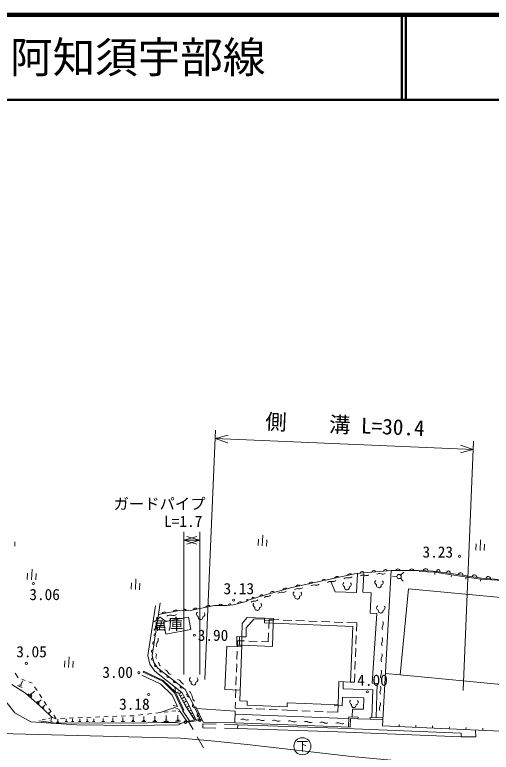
# Model space of a CAD drawing. Units: millimetres, scale not verified. Extents: x 40000 to 680000, y 20000 to 380000.
# Drawn here: x 252288 to 308275, y 293306 to 380000 of the extents above; entities that cross this region are included whole.
import ezdxf
from ezdxf.enums import TextEntityAlignment as Align

# ---------------------------------------------------------------- set-up
doc = ezdxf.new("R2010")
doc.units = ezdxf.units.MM
doc.header["$LTSCALE"] = 1000
for name, color, linetype, lineweight in [('M-BGD', 7, 'Continuous', 13), ('M-BGD-EXST', 7, 'Continuous', 13), ('M-BMK-OTRS', 5, 'Continuous', 13), ('M-STR-HTXT', 7, 'Continuous', 13), ('M-TTL', 2, 'Continuous', 140), ('M-TTL-LINE', 7, 'Continuous', 50)]:
    doc.layers.add(name, color=color, linetype=linetype, lineweight=lineweight)
doc.layers.add('M-TTL-TXT', color=7, linetype='Continuous')
doc.styles.add('ＭＳ ゴシック', font='')
doc.styles.get('ＭＳ ゴシック').set_extended_font_data('MS Gothic')

msp = doc.modelspace()

# ---------------------------------------------------------------- linework, layer by layer
at = {"layer": 'M-BGD'}
for p, q in [((280916, 318340), (280876, 317591)), ((281442, 318813), (281376, 317565)), ((281915, 318287), (281875, 317538)), ((307023, 318279), (306957, 317031)), ((252296, 317533), (252313, 318059)), ((306497, 317807), (306457, 317058)), ((307496, 317753), (307456, 317004)), ((254320, 314832), (254253, 313584)), ((253794, 314359), (253754, 313610)), ((254793, 314306), (254753, 313557)), ((292403, 314306), (284826, 312662)), ((292403, 314306), (296512, 314653)), ((292450, 312083), (292558, 314298)), ((293197, 312108), (293302, 314262)), ((296512, 314653), (295479, 296421)), ((296512, 314653), (299717, 314661)), ((296692, 314002), (297192, 313976)), ((297627, 314129), (297999, 314463)), ((301642, 314461), (299813, 314540)), ((301642, 314461), (301632, 314212)), ((303611, 314167), (301642, 314461)), ((303611, 314167), (303574, 313920)), ((307043, 313663), (303611, 314167)), ((305327, 313915), (305291, 313668)), ((266005, 313218), (265965, 312469)), ((266531, 313690), (266464, 312442)), ((267004, 313164), (266964, 312415)), ((289919, 312172), (289465, 313296)), ((297608, 313777), (297942, 313405)), ((307043, 313663), (307006, 313416)), ((310319, 313432), (307043, 313663)), ((307130, 313776), (310311, 313510)), ((284826, 312662), (281758, 311830)), ((292450, 312083), (289919, 312172)), ((293197, 312108), (294170, 312060)), ((298554, 312531), (297589, 302388)), ((313953, 311067), (298554, 312531)), ((281758, 311830), (279830, 311222)), ((294170, 312060), (294051, 309637)), ((268817, 310512), (268679, 309511)), ((269186, 309517), (269377, 310866)), ((275754, 310575), (272727, 309925)), ((277188, 310574), (275754, 310575)), ((277959, 310631), (277188, 310574)), ((279481, 311037), (277959, 310631)), ((279830, 311222), (279481, 311037)), ((269186, 309517), (268419, 304697)), ((271830, 309995), (269186, 309517)), ((272727, 309925), (271830, 309995)), ((294843, 309598), (294051, 309637)), ((294843, 309598), (294292, 301429)), ((272708, 309184), (269757, 308645)), ((269757, 308645), (270022, 307196)), ((272708, 309184), (272973, 307736)), ((279003, 308437), (279613, 309137)), ((279491, 307932), (280426, 309005)), ((281648, 309057), (279613, 309137)), ((280426, 309005), (281644, 308957)), ((281626, 308515), (281648, 309075)), ((282676, 308754), (281637, 308795)), ((282687, 309034), (281648, 309075)), ((282182, 308916), (282139, 307845)), ((283332, 308871), (282182, 308916)), ((282687, 309034), (282665, 308474)), ((284831, 308812), (283832, 308851)), ((286330, 308753), (285331, 308792)), ((287829, 308694), (286830, 308733)), ((289328, 308635), (288329, 308674)), ((278966, 306885), (279003, 308437)), ((279466, 306873), (279491, 307932)), ((282665, 308474), (281626, 308515)), ((282665, 308474), (282558, 305755)), ((291999, 308107), (282665, 308474)), ((290827, 308576), (289827, 308615)), ((292477, 308511), (291326, 308556)), ((291999, 308107), (291735, 301552)), ((292477, 308511), (292437, 307520)), ((272973, 307736), (270022, 307196)), ((278395, 306922), (278389, 305900)), ((278395, 306922), (278966, 306885)), ((278689, 305905), (278695, 306902)), ((282120, 307345), (282078, 306274)), ((292417, 307020), (292376, 306021)), ((278479, 306416), (278453, 305706)), ((279279, 306384), (278479, 306416)), ((278966, 306885), (278960, 305896)), ((279466, 306873), (278966, 306885)), ((280778, 306325), (279779, 306365)), ((282078, 306274), (281278, 306306)), ((277189, 305791), (276990, 300679)), ((277189, 305791), (278953, 305722)), ((278960, 305896), (278389, 305900)), ((278434, 305206), (278397, 304207)), ((278960, 305896), (278715, 299344)), ((278960, 305896), (282558, 305755)), ((292356, 305522), (292316, 304523)), ((258680, 304537), (258613, 303288)), ((268419, 304697), (268619, 303854)), ((258154, 304064), (258114, 303315)), ((259153, 304011), (259113, 303262)), ((268619, 303854), (269098, 303187)), ((278378, 303707), (278340, 302708)), ((292296, 304023), (292255, 303024)), ((252707, 302061), (252335, 302595)), ((267431, 302840), (267380, 302731)), ((269671, 301657), (267380, 302731)), ((269098, 303187), (272292, 300677)), ((253528, 301736), (253117, 301898)), ((278322, 302208), (278284, 301209)), ((292235, 302524), (292195, 301534)), ((297589, 302388), (295826, 302556)), ((312988, 300923), (297589, 302388)), ((251927, 301285), (253559, 300245)), ((253154, 300900), (252623, 301153)), ((253084, 301096), (252819, 301223)), ((252952, 301159), (253206, 301689)), ((254350, 301412), (253939, 301574)), ((254904, 300551), (254627, 300981)), ((271074, 300301), (269671, 301657)), ((271174, 300371), (271108, 300971)), ((290276, 298880), (290386, 301607)), ((291735, 301552), (290386, 301607)), ((290860, 300776), (290893, 301586)), ((292195, 301534), (291735, 301552)), ((294878, 301406), (294292, 301429)), ((294878, 301406), (294741, 297378)), ((253559, 300245), (255585, 298453)), ((254299, 299770), (253875, 300177)), ((254294, 299978), (254083, 300181)), ((254189, 300080), (254596, 300503)), ((255457, 299690), (255181, 300120)), ((271401, 298682), (270796, 300014)), ((271074, 300301), (272051, 298216)), ((271157, 300360), (272141, 298259)), ((271511, 300237), (271174, 300371)), ((271487, 300455), (271398, 300282)), ((272335, 298772), (271511, 300237)), ((271891, 300368), (271565, 300141)), ((271906, 300028), (271707, 299888)), ((272292, 300677), (273047, 299334)), ((276990, 300679), (278765, 300609)), ((278266, 300709), (278228, 299710)), ((294351, 300641), (290860, 300776)), ((294351, 300641), (294240, 297388)), ((255166, 298970), (254867, 299257)), ((255163, 299116), (255014, 299260)), ((255088, 299188), (255375, 299486)), ((256011, 298829), (255734, 299259)), ((272211, 299800), (271870, 299598)), ((272211, 299447), (272018, 299336)), ((272472, 299335), (272139, 299120)), ((273047, 299334), (274047, 297274)), ((278209, 299210), (278183, 298501)), ((278715, 299344), (279598, 299309)), ((279580, 298846), (279598, 299309)), ((284313, 299115), (284295, 298660)), ((290276, 298880), (284313, 299115)), ((290768, 298749), (290815, 299779)), ((290815, 299779), (293291, 299684)), ((293291, 299684), (293246, 298369)), ((255691, 298452), (255477, 298658)), ((255584, 298555), (255842, 298823)), ((255585, 298453), (256685, 297376)), ((256580, 298041), (256296, 298435)), ((271088, 298583), (269372, 297965)), ((270883, 298802), (271401, 298682)), ((271590, 298343), (271088, 298583)), ((271735, 298095), (271590, 298343)), ((272051, 298216), (272144, 298252)), ((272414, 298941), (272280, 298870)), ((272335, 298772), (273397, 297112)), ((272771, 298771), (272457, 298581)), ((272706, 298466), (272582, 298385)), ((272611, 299089), (273584, 297159)), ((273023, 298272), (272752, 298120)), ((273414, 298579), (273548, 298644)), ((273548, 298644), (274419, 296851)), ((278203, 298152), (273644, 298447)), ((278183, 298501), (279564, 298446)), ((279564, 298446), (280173, 298422)), ((284295, 298660), (279580, 298846)), ((280673, 298402), (281672, 298363)), ((282171, 298343), (283171, 298304)), ((283670, 298284), (284279, 298260)), ((284279, 298260), (285512, 298212)), ((289856, 298767), (289894, 298800)), ((289875, 298784), (289880, 298896)), ((290768, 298749), (289875, 298784)), ((290243, 298026), (290276, 298880)), ((291979, 298386), (291948, 297462)), ((293246, 298369), (291979, 298386)), ((256372, 297810), (256225, 297951)), ((256685, 297376), (256288, 297284)), ((256298, 297881), (256474, 298064)), ((257148, 297253), (256685, 297376)), ((257148, 297253), (256864, 297647)), ((260232, 297386), (259718, 297364)), ((261260, 297430), (260746, 297408)), ((262268, 297465), (261764, 297448)), ((263277, 297501), (262773, 297483)), ((264286, 297536), (263782, 297518)), ((265295, 297571), (264790, 297553)), ((264979, 296917), (264977, 297387)), ((266304, 297606), (265799, 297589)), ((266193, 297026), (266191, 297440)), ((267326, 297726), (266815, 297666)), ((267447, 297041), (267445, 297495)), ((268349, 297846), (267838, 297786)), ((268742, 297057), (268740, 297551)), ((269372, 297965), (268860, 297905)), ((270298, 298067), (269835, 298016)), ((270079, 297073), (270076, 297610)), ((271225, 298169), (270762, 298118)), ((271459, 297090), (271457, 297670)), ((271735, 298095), (271480, 298132)), ((271747, 298100), (271735, 298095)), ((271735, 298095), (272518, 296941)), ((272051, 298216), (272010, 298201)), ((272832, 296986), (272010, 298201)), ((272982, 298010), (272870, 297935)), ((273201, 297920), (272980, 297764)), ((273214, 297636), (273107, 297566)), ((273432, 297460), (273255, 297334)), ((273780, 297824), (273915, 297889)), ((278203, 298152), (278154, 296781)), ((290197, 297331), (278193, 297794)), ((286012, 298192), (287011, 298153)), ((287511, 298133), (288510, 298094)), ((289010, 298074), (290243, 298026)), ((292620, 297445), (292614, 297245)), ((294059, 297391), (294055, 297191)), ((295593, 297362), (294059, 297391)), ((255891, 297192), (255494, 297100)), ((256672, 296919), (256412, 296983)), ((256542, 296951), (256621, 297276)), ((257148, 297253), (256917, 297315)), ((257466, 296850), (257198, 296849)), ((257332, 296849), (257331, 297184)), ((258176, 297297), (257662, 297275)), ((258477, 296904), (258209, 296903)), ((258343, 296903), (258341, 297238)), ((259204, 297342), (258690, 297319)), ((259222, 296905), (258954, 296903)), ((259088, 296904), (259087, 297239)), ((260057, 296905), (259789, 296904)), ((259923, 296905), (259922, 297239)), ((260937, 296906), (260669, 296905)), ((260803, 296906), (260802, 297240)), ((261696, 296903), (261429, 296902)), ((261563, 296903), (261561, 297237)), ((262816, 296908), (262514, 296907)), ((262665, 296907), (262664, 297285)), ((263973, 296913), (263634, 296911)), ((263804, 296912), (263802, 297335)), ((265167, 296918), (264792, 296916)), ((266401, 296923), (265987, 296921)), ((266297, 297026), (266090, 297025)), ((267674, 296928), (267221, 296926)), ((267560, 297041), (267334, 297040)), ((268990, 296934), (268495, 296932)), ((268865, 297057), (268618, 297056)), ((270348, 296940), (269811, 296937)), ((270213, 297073), (269944, 297072)), ((271750, 296946), (271170, 296943)), ((271605, 297090), (271314, 297089)), ((273890, 297043), (272508, 296856)), ((272696, 296935), (273238, 295991)), ((273399, 297290), (273318, 297236)), ((274395, 296630), (274385, 296180)), ((274395, 296630), (275941, 296594)), ((274419, 296851), (278154, 296781)), ((276941, 296571), (278486, 296535)), ((291691, 296260), (278154, 296781)), ((278486, 296535), (278473, 296085)), ((290197, 297331), (291512, 297290)), ((291731, 297268), (291691, 296260)), ((291731, 297268), (292614, 297245)), ((292596, 297228), (292633, 297262)), ((294055, 297191), (292614, 297245)), ((294055, 297191), (295589, 297162)), ((295479, 296421), (295491, 296671)), ((297444, 296331), (297456, 296580)), ((274385, 296180), (275929, 296144)), ((276929, 296121), (278473, 296085)), ((295479, 296421), (311189, 295696)), ((299409, 296240), (299421, 296490)), ((301374, 296149), (301386, 296399)), ((303340, 296058), (303351, 296308)), ((305305, 295968), (305316, 296217)), ((307270, 295877), (307281, 296127)), ((273736, 295123), (274483, 293822)), ((304746, 295564), (304728, 295115))]:
    msp.add_line(p, q, dxfattribs=at)
for points in [[(307130, 313776), (303846, 314289), (301434, 314612), (299717, 314661)], [(272611, 299089), (271905, 300345), (268733, 302837), (268155, 303643), (267910, 304678), (268679, 309511)], [(271157, 300360), (269728, 301741), (267422, 302822)], [(270796, 300014), (269441, 301323), (267210, 302369)], [(250517, 301589), (250828, 299802), (252290, 297953), (254178, 296864), (259582, 296533), (265797, 296456), (271535, 296531), (272293, 296909)], [(292620, 297445), (291538, 297472), (291492, 296267)], [(255098, 297008), (257099, 296742), (261126, 296745), (266254, 296706), (269574, 296807), (271263, 296809), (271835, 296682)], [(274047, 297274), (272965, 297005), (272293, 296909)], [(278486, 296535), (290264, 296148), (304746, 295564)], [(278473, 296085), (290247, 295698), (304728, 295115)], [(304728, 295115), (306445, 295121), (306423, 295916)]]:
    msp.add_lwpolyline(points, dxfattribs=at)
for centre, radius in [((304543, 316330), 125), ((297441, 313962), 250), ((254476, 313150), 125), ((278005, 311175), 125), ((273391, 307060), 125), ((253649, 303755), 125), ((266872, 302663), 125), ((268023, 300088), 125), ((293716, 300413), 125), ((272359, 296836), 150), ((272359, 296836), 120), ((272359, 296836), 100), ((274039, 297063), 150), ((274039, 297063), 120), ((274039, 297063), 100)]:
    msp.add_circle(centre, radius, dxfattribs=at)
for centre, radius, start, end in [((295830, 314564), 231, 12.57804, 177.08854), ((297313, 314577), 278, 16.48694, 163.79044), ((298916, 314581), 278, 16.48694, 163.79044), ((300574, 314597), 289, 6.08614, 170.60684), ((302042, 314573), 207, 340.49214, 184.28104), ((290161, 313669), 298, 41.98094, 162.49344), ((291677, 313997), 298, 41.98084, 162.49464), ((291567, 314436), 640, 259.56544, 305.17714), ((293091, 314333), 231, 12.57804, 177.08854), ((293195, 313521), 614, 71.80664, 118.35224), ((293579, 314689), 614, 251.80664, 298.35224), ((294460, 314449), 231, 12.57964, 177.08694), ((295130, 313693), 614, 71.80434, 118.35434), ((295513, 314861), 614, 251.80664, 298.35224), ((303249, 314412), 207, 340.49214, 184.28234), ((304663, 314133), 278, 356.97944, 165.24464), ((306305, 313876), 278, 356.97954, 165.24354), ((307924, 313693), 266, 358.78914, 171.68634), ((285615, 312682), 298, 41.98134, 162.49374), ((287130, 313011), 298, 41.98124, 162.49414), ((287461, 312328), 640, 79.56544, 125.17714), ((287692, 313586), 640, 259.56544, 305.17714), ((288646, 313340), 298, 41.98094, 162.49344), ((289398, 312753), 640, 79.56504, 125.17874), ((289630, 314011), 640, 259.56334, 305.17924), ((291128, 313042), 288, 127.54994, 254.42124), ((291335, 313178), 640, 79.56544, 125.17714), ((291552, 313020), 288, 279.47744, 46.34874), ((294881, 313282), 288, 127.54994, 254.42124), ((295075, 312923), 283, 163.26384, 10.63484), ((295306, 313260), 288, 279.47904, 46.34714), ((282567, 311885), 309, 46.12444, 164.23124), ((283587, 311478), 640, 79.56564, 125.17814), ((283818, 312736), 640, 259.56544, 305.17714), ((284100, 312301), 309, 46.12584, 164.23054), ((285280, 311946), 288, 127.55034, 254.42084), ((285524, 311903), 640, 79.56334, 125.17924), ((285755, 313161), 640, 259.56564, 305.17814), ((285704, 311923), 288, 279.47784, 46.34834), ((291321, 312683), 283, 163.26384, 10.63484), ((279627, 311183), 89.4, 345.31694, 250.66994), ((280318, 311355), 170, 24.17394, 190.84614), ((281282, 311659), 170, 24.17214, 190.84794), ((281915, 311198), 429, 81.79284, 137.64774), ((282038, 312048), 429, 261.79284, 317.64594), ((285474, 311587), 283, 163.26384, 10.63484), ((275028, 310269), 297, 41.76924, 162.46264), ((276471, 310459), 266, 25.74164, 154.17344), ((277572, 310622), 130, 355.53724, 192.89794), ((278760, 310684), 305, 45.44714, 164.41864), ((280401, 310656), 429, 81.79234, 137.64764), ((280574, 310616), 288, 127.55034, 254.42084), ((280524, 311505), 429, 261.79134, 317.64734), ((280998, 310594), 288, 279.47784, 46.34834), ((295089, 310300), 288, 127.55034, 254.42084), ((295514, 310278), 288, 279.47784, 46.34834), ((269863, 309546), 242, 32.61074, 167.87574), ((271186, 309785), 242, 32.61244, 167.87394), ((272279, 309960), 150, 355.52574, 175.57354), ((273515, 309944), 297, 41.76914, 162.46304), ((273930, 309536), 288, 127.55034, 254.42084), ((274355, 309514), 288, 279.47784, 46.34834), ((280768, 310257), 283, 163.26384, 10.63484), ((295283, 309941), 283, 163.26384, 10.63484), ((269122, 309033), 163, 85.61144, 256.31444), ((268827, 308587), 687, 327.38744, 11.36944), ((270556, 308587), 830, 78.78234, 118.75904), ((270879, 310215), 830, 258.78214, 298.75904), ((274124, 309177), 283, 163.26384, 10.63484), ((294987, 308462), 592, 334.33294, 21.77014), ((268969, 308069), 163, 85.61164, 256.31424), ((269985, 307846), 687, 147.38764, 191.36944), ((296054, 307949), 592, 154.33114, 201.77064), ((268816, 307105), 163, 85.61144, 256.31444), ((268662, 306141), 163, 85.61064, 256.31514), ((269606, 305823), 687, 147.38714, 191.36974), ((268448, 306563), 687, 327.38764, 11.36944), ((295989, 306046), 592, 154.33294, 201.77014), ((294922, 306558), 592, 334.33094, 21.77094), ((268509, 305177), 163, 85.61144, 256.31444), ((268514, 304274), 144, 101.15024, 285.52754), ((268719, 304738), 224, 328.49724, 46.47974), ((269102, 304504), 224, 148.49734, 226.47924), ((295925, 304142), 592, 154.33324, 201.76864), ((294858, 304655), 592, 334.33114, 21.77064), ((268848, 303513), 138, 120.39974, 310.88424), ((269096, 303700), 168, 349.96614, 80.76814), ((269426, 303642), 168, 169.96464, 260.77004), ((269510, 302889), 170, 148.74104, 314.93104), ((269786, 302436), 578, 29.13524, 77.16464), ((270795, 302999), 578, 209.13704, 257.16344), ((294793, 302751), 592, 334.33114, 21.77064), ((270308, 302261), 170, 148.74104, 314.93104), ((271107, 301634), 170, 148.73994, 314.93214), ((271291, 301308), 578, 29.13704, 77.16344), ((273102, 301850), 288, 127.55034, 254.42084), ((273526, 301827), 288, 279.47784, 46.34834), ((295860, 302238), 592, 154.33344, 201.76834), ((271905, 301006), 170, 148.73934, 314.93184), ((272300, 301871), 578, 209.13704, 257.16344), ((273295, 301491), 283, 163.26384, 10.63484), ((294728, 300847), 592, 334.33344, 21.76834), ((272795, 300076), 295, 148.77384, 269.94804), ((272068, 299709), 1065, 8.70884, 43.96784), ((295795, 300335), 592, 154.33114, 201.77064), ((274172, 300031), 1065, 188.70884, 223.96784), ((291931, 299209), 288, 127.55034, 254.42084), ((292355, 299187), 288, 279.47784, 46.34834), ((294663, 298944), 592, 334.33324, 21.76864), ((273386, 298799), 222, 134.78354, 277.01104), ((292125, 298850), 283, 163.26384, 10.63484), ((295730, 298431), 592, 154.33114, 201.77064), ((273936, 297666), 222, 134.78354, 277.01104), ((279048, 296646), 568, 63.51154, 111.96364), ((279554, 297662), 568, 243.50994, 291.96394), ((280910, 296572), 568, 63.51154, 111.96364), ((281416, 297589), 568, 243.51154, 291.96364), ((282772, 296499), 568, 63.50974, 111.96424), ((283279, 297515), 568, 243.51174, 291.96344), ((284635, 296425), 568, 63.51154, 111.96364), ((285141, 297441), 568, 243.50974, 291.96424), ((286497, 296352), 568, 63.51154, 111.96364), ((287003, 297368), 568, 243.51234, 291.96164), ((288359, 296278), 568, 63.51214, 111.96184), ((288866, 297294), 568, 243.51154, 291.96364), ((290221, 296204), 568, 63.51154, 111.96364), ((290728, 297221), 568, 243.50994, 291.96394)]:
    msp.add_arc(centre, radius, start, end, dxfattribs=at)
at = {"layer": 'M-BGD-EXST'}
for p, q in [((285479, 294554), (286679, 294554)), ((286079, 294554), (286079, 293404)), ((286079, 294254), (286479, 294054))]:
    msp.add_line(p, q, dxfattribs=at)
msp.add_circle((286079, 294004), 1000, dxfattribs=at)
at = {"layer": 'M-BMK-OTRS'}
msp.add_lwpolyline([(330169, 290158), (311005, 291265), (301170, 291942), (291845, 292797), (279586, 294217), (274990, 294704), (271777, 294970), (250489, 295525), (246699, 295516), (234679, 294688)], dxfattribs=at)
at = {"layer": 'M-STR-HTXT'}
for p, q in [((274631, 301847), (275876, 331175)), ((275833, 330176), (277351, 330562)), ((275833, 330176), (306161, 328889)), ((275833, 330176), (277313, 329663)), ((304958, 300560), (306203, 329888)), ((306161, 328889), (304643, 328503)), ((306161, 328889), (304681, 329402)), ((272169, 302456), (272169, 319230)), ((274021, 302456), (274021, 319230)), ((272169, 318230), (273669, 318680)), ((272169, 318230), (274021, 318230)), ((272169, 318230), (273669, 317780)), ((274021, 318230), (272521, 318680)), ((274021, 318230), (272521, 317780))]:
    msp.add_line(p, q, dxfattribs=at)
at = {"layer": 'M-TTL'}
msp.add_line((680000, 380000), (40000, 380000), dxfattribs=at)
at = {"layer": 'M-TTL-LINE'}
for p, q in [((297750, 380000), (297750, 370000)), ((298250, 380000), (298250, 370000)), ((40000, 370000), (680000, 370000))]:
    msp.add_line(p, q, dxfattribs=at)

# ---------------------------------------------------------------- texts
at = {"layer": 'M-BGD', "style": 'ＭＳ ゴシック'}
for s, p in [('3.23', (300197, 315791)), ('3.13', (276820, 311488)), ('3.06', (253999, 310795)), ('倉庫', (268486, 307323)), ('3.90', (273787, 306003)), ('3.05', (252464, 304069)), ('3.00', (262581, 301655)), ('4.00', (292531, 300726)), ('3.18', (264551, 297908))]:
    msp.add_text(s, height=1320, dxfattribs=at).set_placement(p, align=Align.BOTTOM_LEFT)
at = {"layer": 'M-STR-HTXT', "style": 'ＭＳ ゴシック'}
msp.add_text('側\u3000\u3000溝 L=30.4', height=1833, rotation=357.57, dxfattribs=at).set_placement((291031, 330331), align=Align.BOTTOM_CENTER)
for s, p in [('ガードパイプ', (269300, 321454)), ('L=1.7', (272081, 319393))]:
    msp.add_text(s, height=1320, dxfattribs=at).set_placement(p, align=Align.BOTTOM_CENTER)
at = {"layer": 'M-TTL-TXT', "style": 'ＭＳ ゴシック'}
msp.add_text('一般県道\u3000山口阿知須宇部線', height=3666, dxfattribs=at).set_placement((216734, 375000), align=Align.MIDDLE_LEFT)

doc.saveas('drawing.dxf')
